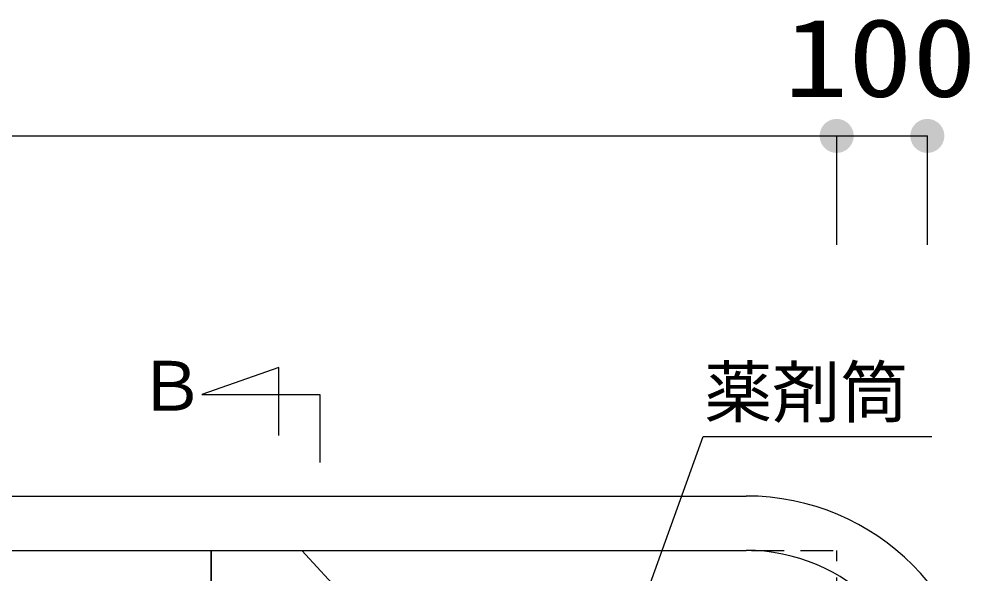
# Model space of a CAD drawing. Units: millimetres, scale not verified. Extents: x -8093 to 8093, y -5792 to 5792.
# Drawn here: x -4571 to -3509, y 1567 to 2178 of the extents above; entities that cross this region are included whole.
import ezdxf
from ezdxf.enums import TextEntityAlignment as Align

# ---------------------------------------------------------------- set-up
doc = ezdxf.new("R2010")
doc.units = ezdxf.units.MM
doc.header["$LTSCALE"] = 30
doc.linetypes.add('DASHED1', pattern=[1.8, 1.2, -0.6])
for name, color, linetype, lineweight in [('0-1_00クル-フ-0躯体', 3, 'Continuous', 25), ('0-2_00クル-フ-1機器', 2, 'Continuous', 25), ('0-3_00クル-フ-6寸法', 132, 'Continuous', 25)]:
    doc.layers.add(name, color=color, linetype=linetype, lineweight=lineweight)
doc.styles.add('ＭＳ ゴシック', font='')
doc.styles.get('ＭＳ ゴシック').set_extended_font_data('MS Gothic')

msp = doc.modelspace()

# ---------------------------------------------------------------- linework, layer by layer
at = {"layer": '0-1_00クル-フ-0躯体', "color": 4}
for p, q in [((-4057.1, 1050.21), (-3816.47, 1718.29)), ((-3816.47, 1718.29), (-3564, 1718.29))]:
    msp.add_line(p, q, dxfattribs=at)
at = {"layer": '0-1_00クル-フ-0躯体'}
for p, q in [((-5769.1, 1652.59), (-3769.1, 1652.59)), ((-5769.1, 1592.59), (-3769.1, 1592.59)), ((-4359.1, 1592.59), (-4359.1, 392.59)), ((-4359.1, 392.59), (-4359.1, 1592.59)), ((-4259.1, 1592.59), (-3837.14, 1134.47))]:
    msp.add_line(p, q, dxfattribs=at)
for points in [[(-4284.17, 1719.38), (-4284.17, 1794.38), (-4369.17, 1764.38)], [(-4369.17, 1764.38), (-4239.17, 1764.38), (-4239.17, 1689.38)]]:
    msp.add_lwpolyline(points, dxfattribs=at)
for radius in [260, 200]:
    msp.add_arc((-3769.1, 1392.59), radius, 0, 90, dxfattribs=at)
at = {"layer": '0-2_00クル-フ-1機器', "linetype": 'DASHED1'}
msp.add_line((-5869.1, 1592.59), (-3669.1, 1592.59), dxfattribs=at)
msp.add_lwpolyline([(-5869.1, 392.59), (-3669.1, 392.59), (-3669.1, 1592.59)], dxfattribs=at)
at = {"layer": '0-3_00クル-フ-6寸法', "color": 4}
for p, q in [((-5869.1, 2049.79), (-3669.1, 2049.79)), ((-3669.1, 1929.79), (-3669.1, 2049.79)), ((-3669.1, 1929.79), (-3669.1, 2049.79)), ((-3669.1, 2049.79), (-3569.1, 2049.79)), ((-3569.1, 1929.79), (-3569.1, 2049.79))]:
    msp.add_line(p, q, dxfattribs=at)
at = {"layer": '0-3_00クル-フ-6寸法'}
for points in [[(-3669.1, 2049.79), (-3685.53, 2058.82), (-3684.26, 2060.81)], [(-3669.1, 2049.79), (-3685.53, 2058.82), (-3684.26, 2060.81)], [(-3669.1, 2049.79), (-3684.26, 2060.81), (-3682.76, 2062.63)], [(-3669.1, 2049.79), (-3684.26, 2060.81), (-3682.76, 2062.63)], [(-3669.1, 2049.79), (-3682.76, 2062.63), (-3681.05, 2064.24)], [(-3669.1, 2049.79), (-3682.76, 2062.63), (-3681.05, 2064.24)], [(-3669.1, 2049.79), (-3681.05, 2064.24), (-3679.14, 2065.62)], [(-3669.1, 2049.79), (-3681.05, 2064.24), (-3679.14, 2065.62)], [(-3669.1, 2049.79), (-3679.14, 2065.62), (-3677.08, 2066.76)], [(-3669.1, 2049.79), (-3679.14, 2065.62), (-3677.08, 2066.76)], [(-3669.1, 2049.79), (-3677.08, 2066.76), (-3674.89, 2067.62)], [(-3669.1, 2049.79), (-3677.08, 2066.76), (-3674.89, 2067.62)], [(-3669.1, 2049.79), (-3674.89, 2067.62), (-3672.61, 2068.21)], [(-3669.1, 2049.79), (-3674.89, 2067.62), (-3672.61, 2068.21)], [(-3669.1, 2049.79), (-3672.61, 2068.21), (-3670.27, 2068.51)], [(-3669.1, 2049.79), (-3672.61, 2068.21), (-3670.27, 2068.51)], [(-3669.1, 2049.79), (-3670.27, 2068.51), (-3667.92, 2068.51)], [(-3669.1, 2049.79), (-3670.27, 2068.51), (-3667.92, 2068.51)], [(-3669.1, 2049.79), (-3667.92, 2068.51), (-3665.58, 2068.21)], [(-3669.1, 2049.79), (-3667.92, 2068.51), (-3665.58, 2068.21)], [(-3669.1, 2049.79), (-3665.58, 2068.21), (-3663.3, 2067.62)], [(-3669.1, 2049.79), (-3665.58, 2068.21), (-3663.3, 2067.62)], [(-3669.1, 2049.79), (-3663.3, 2067.62), (-3661.11, 2066.76)], [(-3669.1, 2049.79), (-3663.3, 2067.62), (-3661.11, 2066.76)], [(-3669.1, 2049.79), (-3661.11, 2066.76), (-3659.05, 2065.62)], [(-3669.1, 2049.79), (-3661.11, 2066.76), (-3659.05, 2065.62)], [(-3669.1, 2049.79), (-3659.05, 2065.62), (-3657.14, 2064.24)], [(-3669.1, 2049.79), (-3659.05, 2065.62), (-3657.14, 2064.24)], [(-3669.1, 2049.79), (-3657.14, 2064.24), (-3655.43, 2062.63)], [(-3669.1, 2049.79), (-3657.14, 2064.24), (-3655.43, 2062.63)], [(-3669.1, 2049.79), (-3655.43, 2062.63), (-3653.93, 2060.81)], [(-3669.1, 2049.79), (-3655.43, 2062.63), (-3653.93, 2060.81)], [(-3669.1, 2049.79), (-3653.93, 2060.81), (-3652.67, 2058.82)], [(-3669.1, 2049.79), (-3653.93, 2060.81), (-3652.67, 2058.82)], [(-3569.1, 2049.79), (-3585.53, 2058.82), (-3584.26, 2060.81)], [(-3569.1, 2049.79), (-3584.26, 2060.81), (-3582.76, 2062.63)], [(-3569.1, 2049.79), (-3582.76, 2062.63), (-3581.05, 2064.24)], [(-3569.1, 2049.79), (-3581.05, 2064.24), (-3579.14, 2065.62)], [(-3569.1, 2049.79), (-3579.14, 2065.62), (-3577.08, 2066.76)], [(-3569.1, 2049.79), (-3577.08, 2066.76), (-3574.89, 2067.62)], [(-3569.1, 2049.79), (-3574.89, 2067.62), (-3572.61, 2068.21)], [(-3569.1, 2049.79), (-3572.61, 2068.21), (-3570.27, 2068.51)], [(-3569.1, 2049.79), (-3570.27, 2068.51), (-3567.92, 2068.51)], [(-3569.1, 2049.79), (-3567.92, 2068.51), (-3565.58, 2068.21)], [(-3569.1, 2049.79), (-3565.58, 2068.21), (-3563.3, 2067.62)], [(-3569.1, 2049.79), (-3563.3, 2067.62), (-3561.11, 2066.76)], [(-3569.1, 2049.79), (-3561.11, 2066.76), (-3559.05, 2065.62)], [(-3569.1, 2049.79), (-3559.05, 2065.62), (-3557.14, 2064.24)], [(-3569.1, 2049.79), (-3557.14, 2064.24), (-3555.43, 2062.63)], [(-3569.1, 2049.79), (-3555.43, 2062.63), (-3553.93, 2060.81)], [(-3569.1, 2049.79), (-3553.93, 2060.81), (-3552.67, 2058.82)], [(-3669.1, 2049.79), (-3687.85, 2049.79), (-3687.7, 2052.14)], [(-3669.1, 2049.79), (-3687.85, 2049.79), (-3687.7, 2052.14)], [(-3669.1, 2049.79), (-3687.7, 2047.44), (-3687.85, 2049.79)], [(-3669.1, 2049.79), (-3687.7, 2047.44), (-3687.85, 2049.79)], [(-3669.1, 2049.79), (-3687.7, 2052.14), (-3687.26, 2054.45)], [(-3669.1, 2049.79), (-3687.7, 2052.14), (-3687.26, 2054.45)], [(-3669.1, 2049.79), (-3687.26, 2045.13), (-3687.7, 2047.44)], [(-3669.1, 2049.79), (-3687.26, 2045.13), (-3687.7, 2047.44)], [(-3669.1, 2049.79), (-3687.26, 2054.45), (-3686.53, 2056.69)], [(-3669.1, 2049.79), (-3687.26, 2054.45), (-3686.53, 2056.69)], [(-3669.1, 2049.79), (-3686.53, 2042.89), (-3687.26, 2045.13)], [(-3669.1, 2049.79), (-3686.53, 2042.89), (-3687.26, 2045.13)], [(-3669.1, 2049.79), (-3686.53, 2056.69), (-3685.53, 2058.82)], [(-3669.1, 2049.79), (-3686.53, 2056.69), (-3685.53, 2058.82)], [(-3669.1, 2049.79), (-3685.53, 2040.76), (-3686.53, 2042.89)], [(-3669.1, 2049.79), (-3685.53, 2040.76), (-3686.53, 2042.89)], [(-3669.1, 2049.79), (-3684.26, 2038.77), (-3685.53, 2040.76)], [(-3669.1, 2049.79), (-3684.26, 2038.77), (-3685.53, 2040.76)], [(-3669.1, 2049.79), (-3682.76, 2036.96), (-3684.26, 2038.77)], [(-3669.1, 2049.79), (-3682.76, 2036.96), (-3684.26, 2038.77)], [(-3669.1, 2049.79), (-3681.05, 2035.34), (-3682.76, 2036.96)], [(-3669.1, 2049.79), (-3681.05, 2035.34), (-3682.76, 2036.96)], [(-3669.1, 2049.79), (-3679.14, 2033.96), (-3681.05, 2035.34)], [(-3669.1, 2049.79), (-3679.14, 2033.96), (-3681.05, 2035.34)], [(-3669.1, 2049.79), (-3677.08, 2032.83), (-3679.14, 2033.96)], [(-3669.1, 2049.79), (-3677.08, 2032.83), (-3679.14, 2033.96)], [(-3669.1, 2049.79), (-3674.89, 2031.96), (-3677.08, 2032.83)], [(-3669.1, 2049.79), (-3674.89, 2031.96), (-3677.08, 2032.83)], [(-3669.1, 2049.79), (-3672.61, 2031.37), (-3674.89, 2031.96)], [(-3669.1, 2049.79), (-3672.61, 2031.37), (-3674.89, 2031.96)], [(-3669.1, 2049.79), (-3670.27, 2031.08), (-3672.61, 2031.37)], [(-3669.1, 2049.79), (-3670.27, 2031.08), (-3672.61, 2031.37)], [(-3669.1, 2049.79), (-3667.92, 2031.08), (-3670.27, 2031.08)], [(-3669.1, 2049.79), (-3667.92, 2031.08), (-3670.27, 2031.08)], [(-3669.1, 2049.79), (-3652.67, 2058.82), (-3651.66, 2056.69)], [(-3669.1, 2049.79), (-3652.67, 2058.82), (-3651.66, 2056.69)], [(-3669.1, 2049.79), (-3651.66, 2056.69), (-3650.93, 2054.45)], [(-3669.1, 2049.79), (-3651.66, 2056.69), (-3650.93, 2054.45)], [(-3669.1, 2049.79), (-3650.93, 2054.45), (-3650.49, 2052.14)], [(-3669.1, 2049.79), (-3650.93, 2054.45), (-3650.49, 2052.14)], [(-3669.1, 2049.79), (-3650.49, 2052.14), (-3650.35, 2049.79)], [(-3669.1, 2049.79), (-3650.49, 2052.14), (-3650.35, 2049.79)], [(-3669.1, 2049.79), (-3665.58, 2031.37), (-3667.92, 2031.08)], [(-3669.1, 2049.79), (-3663.3, 2031.96), (-3665.58, 2031.37)], [(-3669.1, 2049.79), (-3661.11, 2032.83), (-3663.3, 2031.96)], [(-3669.1, 2049.79), (-3659.05, 2033.96), (-3661.11, 2032.83)], [(-3669.1, 2049.79), (-3657.14, 2035.34), (-3659.05, 2033.96)], [(-3669.1, 2049.79), (-3655.43, 2036.96), (-3657.14, 2035.34)], [(-3669.1, 2049.79), (-3653.93, 2038.77), (-3655.43, 2036.96)], [(-3669.1, 2049.79), (-3652.67, 2040.76), (-3653.93, 2038.77)], [(-3669.1, 2049.79), (-3651.66, 2042.89), (-3652.67, 2040.76)], [(-3669.1, 2049.79), (-3650.93, 2045.13), (-3651.66, 2042.89)], [(-3669.1, 2049.79), (-3650.49, 2047.44), (-3650.93, 2045.13)], [(-3669.1, 2049.79), (-3650.35, 2049.79), (-3650.49, 2047.44)], [(-3669.1, 2049.79), (-3665.58, 2031.37), (-3667.92, 2031.08)], [(-3669.1, 2049.79), (-3663.3, 2031.96), (-3665.58, 2031.37)], [(-3669.1, 2049.79), (-3661.11, 2032.83), (-3663.3, 2031.96)], [(-3669.1, 2049.79), (-3659.05, 2033.96), (-3661.11, 2032.83)], [(-3669.1, 2049.79), (-3657.14, 2035.34), (-3659.05, 2033.96)], [(-3669.1, 2049.79), (-3655.43, 2036.96), (-3657.14, 2035.34)], [(-3669.1, 2049.79), (-3653.93, 2038.77), (-3655.43, 2036.96)], [(-3669.1, 2049.79), (-3652.67, 2040.76), (-3653.93, 2038.77)], [(-3669.1, 2049.79), (-3651.66, 2042.89), (-3652.67, 2040.76)], [(-3669.1, 2049.79), (-3650.93, 2045.13), (-3651.66, 2042.89)], [(-3669.1, 2049.79), (-3650.49, 2047.44), (-3650.93, 2045.13)], [(-3669.1, 2049.79), (-3650.35, 2049.79), (-3650.49, 2047.44)], [(-3569.1, 2049.79), (-3587.85, 2049.79), (-3587.7, 2052.14)], [(-3569.1, 2049.79), (-3587.7, 2047.44), (-3587.85, 2049.79)], [(-3569.1, 2049.79), (-3587.7, 2052.14), (-3587.26, 2054.45)], [(-3569.1, 2049.79), (-3587.26, 2045.13), (-3587.7, 2047.44)], [(-3569.1, 2049.79), (-3587.26, 2054.45), (-3586.53, 2056.69)], [(-3569.1, 2049.79), (-3586.53, 2042.89), (-3587.26, 2045.13)], [(-3569.1, 2049.79), (-3586.53, 2056.69), (-3585.53, 2058.82)], [(-3569.1, 2049.79), (-3585.53, 2040.76), (-3586.53, 2042.89)], [(-3569.1, 2049.79), (-3584.26, 2038.77), (-3585.53, 2040.76)], [(-3569.1, 2049.79), (-3582.76, 2036.96), (-3584.26, 2038.77)], [(-3569.1, 2049.79), (-3581.05, 2035.34), (-3582.76, 2036.96)], [(-3569.1, 2049.79), (-3579.14, 2033.96), (-3581.05, 2035.34)], [(-3569.1, 2049.79), (-3577.08, 2032.83), (-3579.14, 2033.96)], [(-3569.1, 2049.79), (-3574.89, 2031.96), (-3577.08, 2032.83)], [(-3569.1, 2049.79), (-3572.61, 2031.37), (-3574.89, 2031.96)], [(-3569.1, 2049.79), (-3570.27, 2031.08), (-3572.61, 2031.37)], [(-3569.1, 2049.79), (-3567.92, 2031.08), (-3570.27, 2031.08)], [(-3569.1, 2049.79), (-3552.67, 2058.82), (-3551.66, 2056.69)], [(-3569.1, 2049.79), (-3551.66, 2056.69), (-3550.93, 2054.45)], [(-3569.1, 2049.79), (-3550.93, 2054.45), (-3550.49, 2052.14)], [(-3569.1, 2049.79), (-3550.49, 2052.14), (-3550.35, 2049.79)], [(-3569.1, 2049.79), (-3565.58, 2031.37), (-3567.92, 2031.08)], [(-3569.1, 2049.79), (-3563.3, 2031.96), (-3565.58, 2031.37)], [(-3569.1, 2049.79), (-3561.11, 2032.83), (-3563.3, 2031.96)], [(-3569.1, 2049.79), (-3559.05, 2033.96), (-3561.11, 2032.83)], [(-3569.1, 2049.79), (-3557.14, 2035.34), (-3559.05, 2033.96)], [(-3569.1, 2049.79), (-3555.43, 2036.96), (-3557.14, 2035.34)], [(-3569.1, 2049.79), (-3553.93, 2038.77), (-3555.43, 2036.96)], [(-3569.1, 2049.79), (-3552.67, 2040.76), (-3553.93, 2038.77)], [(-3569.1, 2049.79), (-3551.66, 2042.89), (-3552.67, 2040.76)], [(-3569.1, 2049.79), (-3550.93, 2045.13), (-3551.66, 2042.89)], [(-3569.1, 2049.79), (-3550.49, 2047.44), (-3550.93, 2045.13)], [(-3569.1, 2049.79), (-3550.35, 2049.79), (-3550.49, 2047.44)]]:
    msp.add_solid(points, dxfattribs=at)

# ---------------------------------------------------------------- texts
at = {"layer": '0-1_00クル-フ-0躯体', "color": 4, "style": 'ＭＳ ゴシック'}
for s, p in [('Ｂ', (-4440.31, 1730.11)), ('薬剤筒', (-3815.17, 1723.22))]:
    msp.add_text(s, height=54.99, dxfattribs=at).set_placement(p, align=Align.BOTTOM_LEFT)
at = {"layer": '0-3_00クル-フ-6寸法', "color": 3, "style": 'ＭＳ ゴシック', "width": 1.2}
msp.add_text('100', height=86.66, dxfattribs=at).set_placement((-3727.1, 2066.89), align=Align.BOTTOM_LEFT)

doc.saveas('drawing.dxf')
